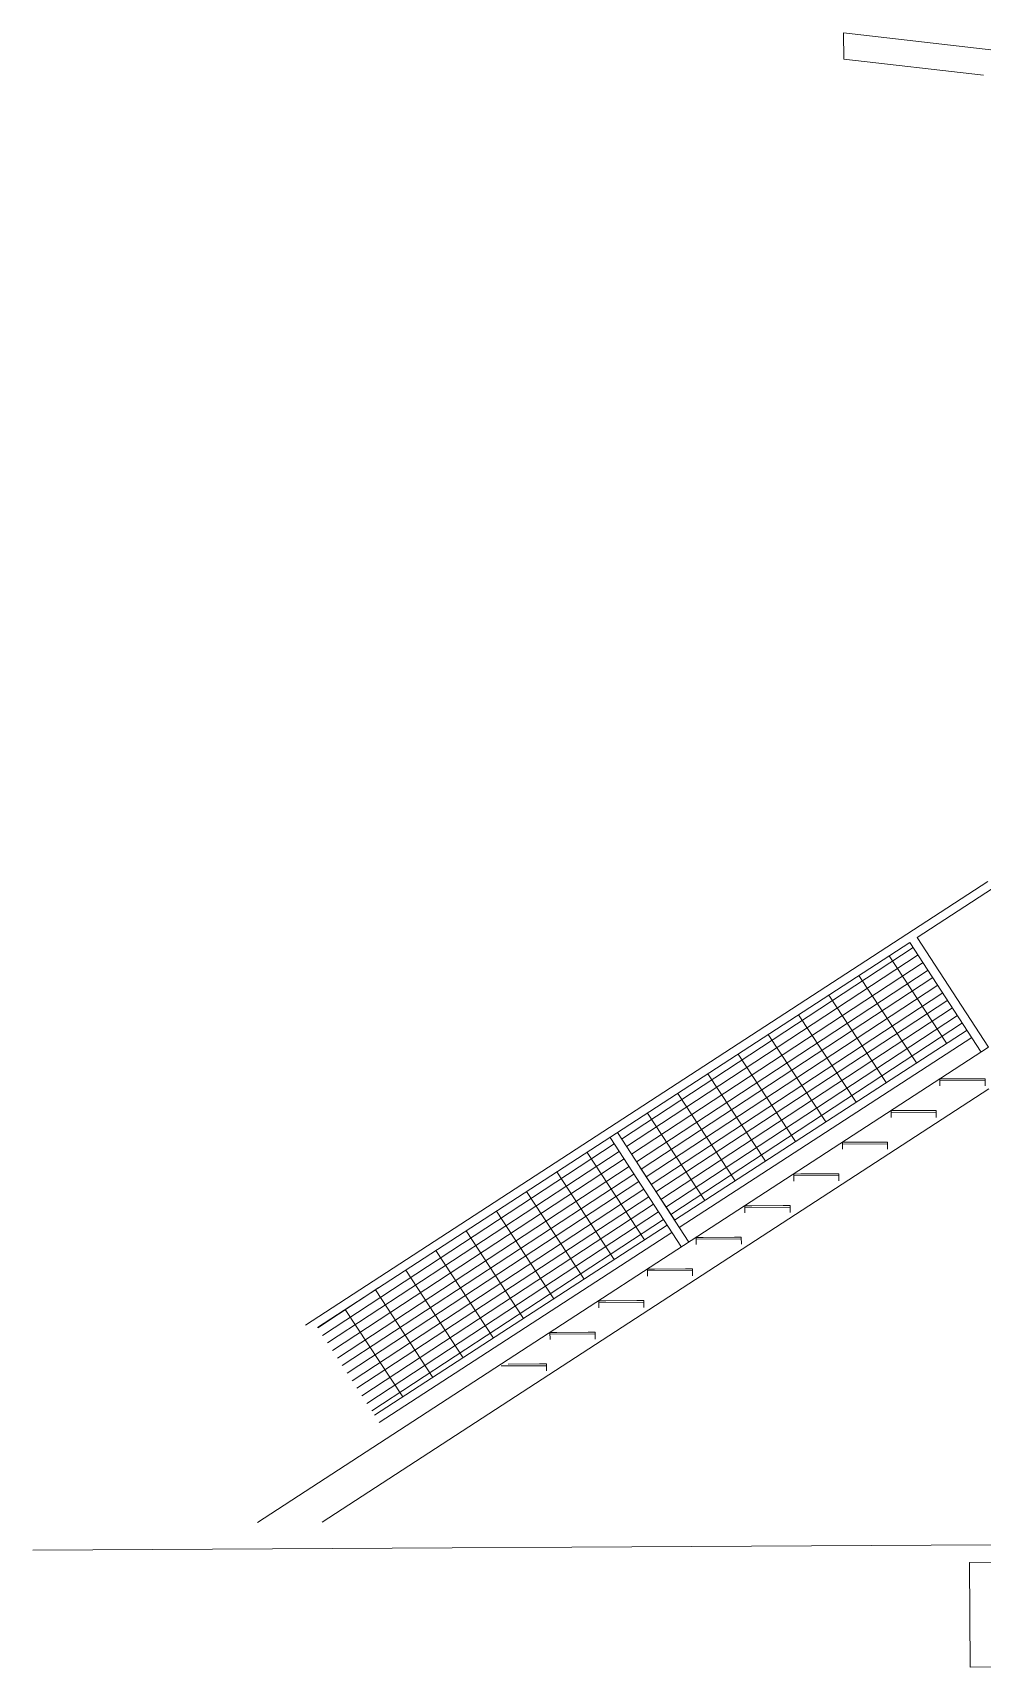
# Model space of a CAD drawing. Header units: inches. Extents: x 1.3 to 73.4, y 23.5 to 53.
# Drawn here: x 1.34 to 12.17, y 27.04 to 45.7 of the extents above; entities that cross this region are included whole.
import ezdxf

# ---------------------------------------------------------------- set-up
doc = ezdxf.new("R2010")
doc.units = ezdxf.units.IN
doc.header["$MEASUREMENT"] = 0
for name, color, linetype, lineweight in [('A-ELEV-MBE1', 7, 'Continuous', 35), ('A-ELEV-PATT', 8, 'Continuous', 18), ('A-SECT-MCUT', 7, 'Continuous', 35)]:
    doc.layers.add(name, color=color, linetype=linetype, lineweight=lineweight)

msp = doc.modelspace()

# ---------------------------------------------------------------- hatches: boundary and pattern name
at = {"layer": 'A-ELEV-PATT', "lineweight": 0}
h = msp.add_hatch(dxfattribs=at)
h.set_pattern_fill('GRATE', scale=0.129535, angle=123.303195, style=0)
h.set_pattern_definition([(213.303195, (609.73871, -73.08562), (0.056454312, -0.085933034), []), (303.303195, (609.7387, -73.08562), (0.34373214, 0.22581725), [])])
h.paths.add_polyline_path([(11.99941, 34.31388), (11.34847, 35.31478), (8.01025, 33.14373), (8.66119, 32.14284)])
h.paths.add_polyline_path([(7.92672, 33.08941), (4.5885, 30.91836), (5.23944, 29.91746), (8.57766, 32.08851)])

# ---------------------------------------------------------------- linework, layer by layer
at = {"layer": 'A-ELEV-MBE1', "color": 7, "lineweight": 0}
for p, q in [((12.2359, 36.01079), (4.45064, 30.94756)), ((12.29022, 35.92726), (11.432, 35.3691)), ((11.34847, 35.31478), (4.5885, 30.91836)), ((11.99941, 34.31388), (8.66119, 32.14284)), ((12.05373, 34.23035), (8.71552, 32.05931)), ((12.24591, 34.11762), (3.90457, 28.69273)), ((12.24842, 33.6438), (4.64162, 28.69663)), ((11.68993, 33.73603), (12.20479, 33.73876)), ((11.76954, 33.75638), (12.12497, 33.75826)), ((11.21345, 33.39472), (11.56888, 33.3966)), ((11.13384, 33.37437), (11.6487, 33.3771)), ((10.65736, 33.03306), (11.01279, 33.03494)), ((10.57775, 33.01271), (11.09261, 33.01544)), ((10.02166, 32.65105), (10.53652, 32.65378)), ((10.10127, 32.6714), (10.4567, 32.67328)), ((9.46557, 32.28939), (9.98043, 32.29212)), ((9.54518, 32.30974), (9.90061, 32.31162)), ((8.57766, 32.08851), (5.23944, 29.91746)), ((8.63198, 32.00498), (5.29377, 29.83393)), ((8.90948, 31.92773), (9.42434, 31.93046)), ((8.98909, 31.94808), (9.34452, 31.94997)), ((8.35339, 31.56608), (8.86825, 31.5688)), ((8.433, 31.58643), (8.78843, 31.58831)), ((7.7973, 31.20442), (8.31216, 31.20714)), ((7.87691, 31.22477), (8.23234, 31.22665)), ((7.24121, 30.84276), (7.75607, 30.84548)), ((7.32082, 30.86311), (7.67625, 30.86499)), ((6.68512, 30.4811), (7.19998, 30.48382)), ((6.76473, 30.50145), (7.12016, 30.50333))]:
    msp.add_line(p, q, dxfattribs=at)
for points in [[(12.16238, 34.06329), (11.34847, 35.31478)], [(12.24591, 34.11762), (11.432, 35.3691)], [(7.92672, 33.08941), (8.74063, 31.83792)], [(8.01025, 33.14373), (8.82417, 31.89224)]]:
    msp.add_lwpolyline(points, dxfattribs=at)
at = {"layer": 'A-SECT-MCUT', "color": 7, "lineweight": 0}
msp.add_line((10.59195, 45.39401), (10.59035, 45.69512), dxfattribs=at)
for points in [[(24.54897, 44.08297), (10.59035, 45.69512)], [(12.18722, 45.2092), (10.59195, 45.39401)], [(11.69025, 33.67625), (11.68983, 33.75596), (11.76954, 33.75638)], [(12.2051, 33.67897), (12.20468, 33.75868), (12.12497, 33.75826)], [(11.13416, 33.31459), (11.13374, 33.3943), (11.21345, 33.39472)], [(11.64902, 33.31731), (11.64859, 33.39702), (11.56888, 33.3966)], [(10.57807, 32.95293), (10.57765, 33.03264), (10.65736, 33.03306)], [(11.09293, 32.95565), (11.0925, 33.03536), (11.01279, 33.03494)], [(10.02198, 32.59127), (10.02156, 32.67098), (10.10127, 32.6714)], [(10.53684, 32.59399), (10.53641, 32.67371), (10.4567, 32.67328)], [(9.46589, 32.22961), (9.46547, 32.30932), (9.54518, 32.30974)], [(9.98075, 32.23233), (9.98032, 32.31205), (9.90061, 32.31162)], [(8.9098, 31.86795), (8.90938, 31.94766), (8.98909, 31.94808)], [(9.42466, 31.87067), (9.42423, 31.95039), (9.34452, 31.94997)], [(8.35371, 31.50629), (8.35329, 31.586), (8.433, 31.58643)], [(8.86857, 31.50902), (8.86815, 31.58873), (8.78843, 31.58831)], [(7.79762, 31.14463), (7.7972, 31.22434), (7.87691, 31.22477)], [(8.31248, 31.14736), (8.31206, 31.22707), (8.23234, 31.22665)], [(7.24153, 30.78297), (7.24111, 30.86269), (7.32082, 30.86311)], [(7.75639, 30.7857), (7.75597, 30.86541), (7.67625, 30.86499)], [(7.2003, 30.42404), (7.19988, 30.50375), (7.12016, 30.50333)], [(1.33883, 28.38022), (12.27597, 28.4381)]]:
    msp.add_lwpolyline(points, dxfattribs=at)
msp.add_lwpolyline([(12.02792, 28.2375), (12.82505, 28.24172), (12.83138, 27.04603), (12.03425, 27.04181)], close=True, dxfattribs=at)

doc.saveas('drawing.dxf')
